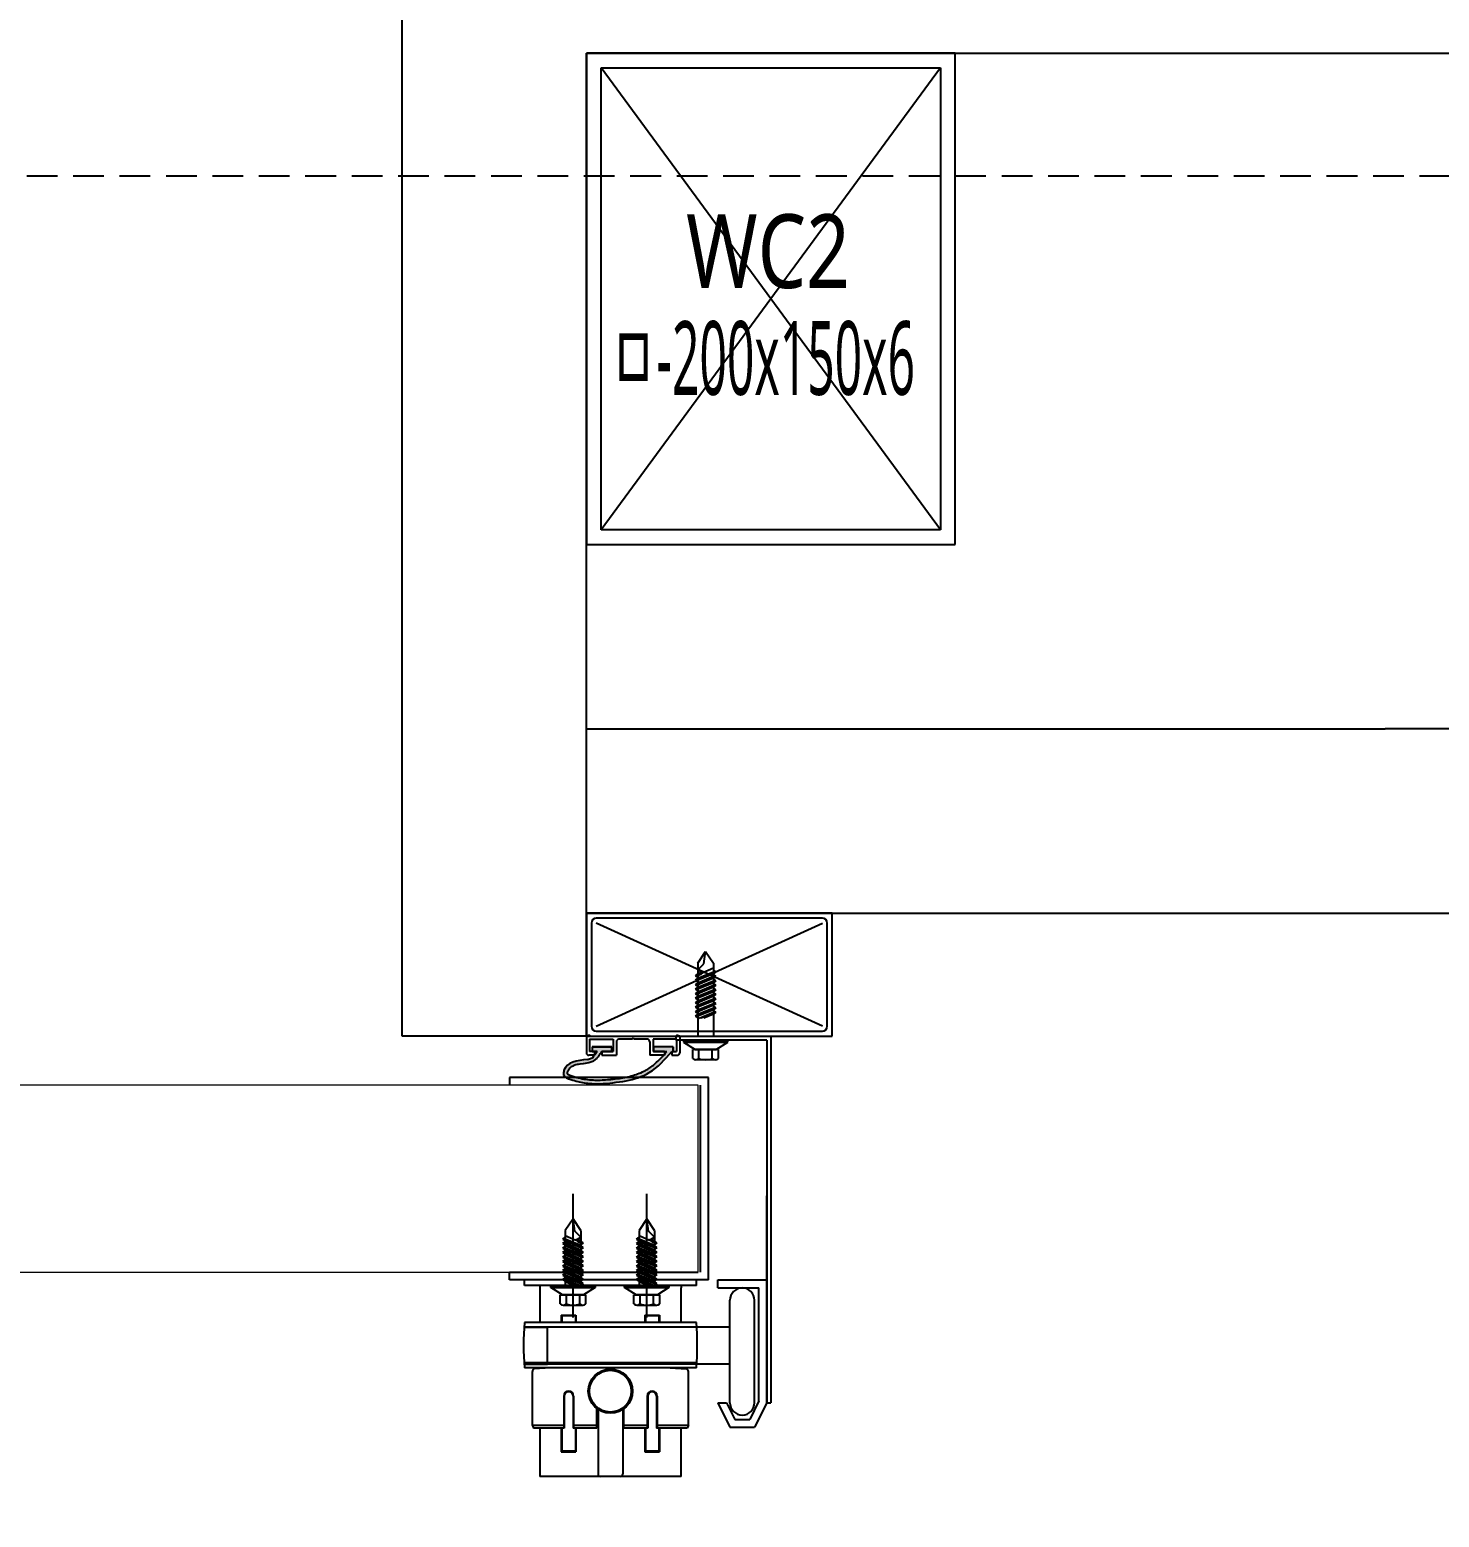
# Model space of a CAD drawing. Header units: millimetres. Extents: x 13515 to 183937, y -33900 to -660.
# Drawn here: x 119464.08 to 119473.06, y -19629.32 to -19619.85 of the extents above; entities that cross this region are included whole.
import ezdxf
from ezdxf.enums import TextEntityAlignment as Align

# ---------------------------------------------------------------- set-up
doc = ezdxf.new("R2010")
doc.units = ezdxf.units.MM
doc.header["$LTSCALE"] = 100
doc.header["$MEASUREMENT"] = 0
doc.header["$PDSIZE"] = -10
doc.linetypes.add('HIDDEN2', pattern=[0.1875, 0.125, -0.0625])
doc.layers.get('0').update_dxf_attribs({"linetype": 'CONTINUOUS'})
doc.layers.get('Defpoints').update_dxf_attribs({"color": 171, "linetype": 'CONTINUOUS'})
doc.layers.add('ELE9', color=9, linetype='CONTINUOUS')
doc.layers.add('h COLUMN', color=252, linetype='CONTINUOUS')
doc.styles.add('TE', font='malgun_0.ttf')

# ---------------------------------------------------------------- blocks, each defined once
blk = doc.blocks.new('*U142')
at = {"color": 0, "linetype": 'ByBlock'}
for p, q in [((100, 75), (-100, 75)), ((-100, 75), (-100, -75)), ((100, -75), (100, 75)), ((-94, 69), (94, 69)), ((-94, -69), (-94, 69)), ((94, 69), (94, -69)), ((94, -69), (-94, -69)), ((-100, -75), (100, -75))]:
    blk.add_line(p, q, dxfattribs=at)
at = {"layer": 'Defpoints'}
blk.add_point((0, 0), dxfattribs=at)
blk = doc.blocks.new('WC2')
at = {"layer": 'h COLUMN', "ltscale": 0.1}
for p, q in [((69, -94), (-69, 94)), ((69, 94), (-69, -94))]:
    blk.add_line(p, q, dxfattribs=at)
at = {"layer": 'h COLUMN', "ltscale": 0.1, "rotation": 90}
blk.add_blockref('*U142', (0, 0), dxfattribs=at)
at = {"layer": 'Defpoints', "style": 'TE'}
for s, width, p in [('WC2', 0.8, (-34.44, 19.44)), ('ㅁ-200x150x6', 0.5, (-65.31, -24.04))]:
    blk.add_text(s, height=30, dxfattribs=dict(at, width=width)).set_placement(p, align=Align.MIDDLE_LEFT)
blk = doc.blocks.new('지상1층 WC 배치')
at = {"ltscale": 10000}
blk.add_blockref('WC2', (70900, -26650), dxfattribs=at)
blk = doc.blocks.new('FGHJ')
at = {"layer": 'ELE9'}
h = blk.add_hatch(color=256, dxfattribs=at)
h.dxf.hatch_style = 1
edge = h.paths.add_edge_path()
edge.add_line((37052126.37, 39990.04), (37052128.37, 39990.04))
edge.add_spline(control_points=[(37052128.37, 39990.04), (37052128.05, 39989.51), (37052127.73, 39988.98), (37052127.37, 39988.54)], knot_values=[0, 0, 0, 0, 1.802776, 1.802776, 1.802776, 1.802776], degree=3, periodic=0)
edge.add_line((37052127.37, 39988.54), (37052127.09, 39988.32))
edge.add_line((37052127.09, 39988.32), (37052126.62, 39987.6))
edge.add_line((37052126.62, 39987.6), (37052125.74, 39987.26))
edge.add_line((37052125.74, 39987.26), (37052124.48, 39986.85))
edge.add_spline(control_points=[(37052124.48, 39986.85), (37052120.29, 39986.36), (37052115.4, 39985.78), (37052114.4, 39979.84), (37052118.66, 39978.31), (37052123.27, 39977.14), (37052131.02, 39976.73), (37052136.65, 39977.58), (37052140.18, 39978.11)], knot_values=[0, 0, 0, 0, 10.510022, 12.30215, 15.888405, 21.408051, 27.790202, 38.523805, 38.523805, 38.523805, 38.523805], degree=3, periodic=0)
edge.add_spline(control_points=[(37052140.18, 39978.11), (37052140.2, 39978.11), (37052143.41, 39978.76), (37052150.94, 39981.1), (37052155.97, 39986.84), (37052158.77, 39990.04)], knot_values=[81.368069, 81.368069, 81.368069, 81.368069, 81.427954, 91.382666, 103.911951, 103.911951, 103.911951, 103.911951], degree=3, periodic=0)
edge.add_line((37052158.77, 39990.04), (37052159.37, 39990.04))
edge.add_line((37052159.37, 39990.04), (37052159.37, 39992.04))
edge.add_line((37052159.37, 39992.04), (37052151.37, 39992.04))
edge.add_line((37052151.37, 39992.04), (37052151.37, 39990.04))
edge.add_line((37052151.37, 39990.04), (37052156.77, 39990.04))
edge.add_spline(control_points=[(37052156.77, 39990.04), (37052156.44, 39989.66), (37052156.1, 39989.28), (37052155.77, 39988.91)], knot_values=[101.110526, 101.110526, 101.110526, 101.110526, 102.614786, 102.614786, 102.614786, 102.614786], degree=3, periodic=0)
edge.add_line((37052155.77, 39988.91), (37052155.77, 39988.54))
edge.add_line((37052155.77, 39988.54), (37052155.43, 39988.54))
edge.add_spline(control_points=[(37052155.43, 39988.54), (37052155.33, 39988.43), (37052155.23, 39988.32), (37052154.04, 39987.04), (37052152.93, 39985.92), (37052151.18, 39984.43), (37052150.58, 39983.96), (37052149.34, 39983.1), (37052148.71, 39982.7), (37052146.45, 39981.49), (37052144.7, 39980.83), (37052142.01, 39980.06), (37052141.11, 39979.83), (37052140.11, 39979.62), (37052140.01, 39979.6), (37052139.91, 39979.58)], knot_values=[81.408921, 81.408921, 81.408921, 81.408921, 81.846453, 81.846453, 86.724969, 86.724969, 89.164228, 89.164228, 91.603486, 91.603486, 97.394899, 97.394899, 100.290605, 100.290605, 100.605478, 100.605478, 100.605478, 100.605478], degree=3, periodic=0)
edge.add_spline(control_points=[(37052139.91, 39979.58), (37052139.11, 39979.42), (37052138.32, 39979.28), (37052136.36, 39978.98), (37052135.19, 39978.85), (37052133.4, 39978.69), (37052132.79, 39978.65), (37052132.17, 39978.61)], knot_values=[72.981686, 72.981686, 72.981686, 72.981686, 75.56252, 75.56252, 79.405214, 79.405214, 81.408921, 81.408921, 81.408921, 81.408921], degree=3, periodic=0)
edge.add_spline(control_points=[(37052132.17, 39978.61), (37052131.35, 39978.54), (37052130.53, 39978.5), (37052129.63, 39978.47), (37052129.54, 39978.47), (37052129.46, 39978.47)], knot_values=[24.457688, 24.457688, 24.457688, 24.457688, 26.980257, 26.980257, 27.239597, 27.239597, 27.239597, 27.239597], degree=3, periodic=0)
edge.add_spline(control_points=[(37052129.46, 39978.47), (37052128.58, 39978.45), (37052127.7, 39978.46), (37052125.78, 39978.55), (37052124.76, 39978.64), (37052122.78, 39978.91), (37052121.85, 39979.1), (37052120.39, 39979.46), (37052119.89, 39979.6), (37052119.11, 39979.83), (37052118.85, 39979.91), (37052118.3, 39980.08), (37052118.02, 39980.17), (37052117.49, 39980.35), (37052117.23, 39980.45), (37052116.79, 39980.64), (37052116.61, 39980.74), (37052116.35, 39980.92), (37052116.28, 39981), (37052116.23, 39981.06), (37052116.22, 39981.07), (37052116.22, 39981.09), (37052116.21, 39981.09), (37052116.2, 39981.17), (37052116.19, 39981.26), (37052116.22, 39981.5), (37052116.25, 39981.63), (37052116.33, 39981.89), (37052116.38, 39982.01), (37052116.54, 39982.3), (37052116.67, 39982.46), (37052117, 39982.75), (37052117.22, 39982.89), (37052117.57, 39983.79), (37052118.2, 39983.95), (37052118.96, 39984.36), (37052119.63, 39984.69), (37052120.67, 39984.8), (37052121.23, 39984.94), (37052125.02, 39985.43)], knot_values=[0, 0, 0, 0, 2.699013, 2.699013, 5.918469, 5.918469, 9.137924, 9.137924, 10.747652, 10.747652, 11.552515, 11.552515, 12.357379, 12.357379, 13.187027, 13.187027, 14.016674, 14.016674, 14.846322, 14.846322, 15.271824, 15.271824, 15.697327, 15.697327, 16.368626, 16.368626, 17.039926, 17.039926, 17.711225, 17.711225, 18.939482, 18.939482, 20.167739, 20.167739, 21.883718, 21.883718, 23.599698, 23.599698, 24.457688, 24.457688, 24.457688, 24.457688], degree=3, periodic=0)
edge.add_spline(control_points=[(37052125.02, 39985.43), (37052125.6, 39985.55), (37052126.17, 39985.76), (37052127.07, 39986.25), (37052127.42, 39986.49), (37052127.91, 39986.92), (37052128.06, 39987.07), (37052128.36, 39987.39), (37052128.51, 39987.56), (37052128.88, 39988.04), (37052129.09, 39988.36), (37052129.41, 39988.87), (37052129.53, 39989.07), (37052130.37, 39990.04)], knot_values=[0, 0, 0, 0, 1.654202, 1.654202, 2.776859, 2.776859, 3.338188, 3.338188, 3.899517, 3.899517, 4.888564, 4.888564, 5.545615, 5.545615, 5.545615, 5.545615], degree=3, periodic=0)
edge.add_line((37052130.37, 39990.04), (37052134.37, 39990.04))
edge.add_line((37052134.37, 39990.04), (37052134.37, 39992.04))
edge.add_line((37052134.37, 39992.04), (37052126.37, 39992.04))
edge.add_line((37052126.37, 39992.04), (37052126.37, 39990.04))
for p, q in [((37052049.07, 39996.34), (37052049.07, 40471.34)), ((37052124.07, 39996.34), (37052124.07, 40396.34)), ((37052124.07, 40396.34), (37052999.07, 40396.34)), ((37052124.07, 40121.34), (37052449.07, 40121.34)), ((37052124.07, 40046.34), (37052449.07, 40046.34)), ((37052224.07, 40046.34), (37052124.07, 40046.34)), ((37052124.07, 40046.34), (37052124.07, 39996.34)), ((37052220.07, 40044.34), (37052128.07, 40044.34)), ((37052224.07, 39996.34), (37052224.07, 40046.34)), ((37052126.07, 40042.34), (37052126.07, 40000.34)), ((37052128.07, 40000.34), (37052220.07, 40042.34)), ((37052220.07, 40000.34), (37052128.07, 40042.34)), ((37052222.07, 40000.34), (37052222.07, 40042.34)), ((37052169.42, 40025.98), (37052172.57, 40030.78)), ((37052171.84, 40025.81), (37052172.57, 40030.78)), ((37052172.57, 40030.78), (37052175.72, 40025.98)), ((37052169.42, 40025.98), (37052169.42, 40021.73)), ((37052169.42, 40023.31), (37052171.84, 40025.81)), ((37052175.72, 40025.98), (37052175.72, 40022.51)), ((37052176.72, 40022.51), (37052168.42, 40019.09)), ((37052176.72, 40022.51), (37052168.42, 40019.09)), ((37052171.43, 40022.17), (37052168.42, 40020.93)), ((37052171.43, 40022.17), (37052168.42, 40020.93)), ((37052168.42, 40020.93), (37052169.42, 40021.73)), ((37052169.42, 40020.93), (37052168.42, 40020.93)), ((37052169.42, 40020.53), (37052168.42, 40020.93)), ((37052168.42, 40020.93), (37052169.42, 40020.12)), ((37052176.72, 40020.68), (37052168.42, 40017.26)), ((37052176.72, 40020.68), (37052168.42, 40017.26)), ((37052168.42, 40019.09), (37052169.42, 40019.9)), ((37052169.42, 40018.69), (37052168.42, 40019.09)), ((37052168.42, 40019.09), (37052169.42, 40018.29)), ((37052169.42, 40019.09), (37052168.42, 40019.09)), ((37052176.72, 40018.85), (37052168.42, 40015.43)), ((37052176.72, 40018.85), (37052168.42, 40015.43)), ((37052171.43, 40022.14), (37052169.42, 40023.31)), ((37052169.42, 40019.9), (37052175.72, 40022.51)), ((37052169.42, 40021.73), (37052170.43, 40022.17)), ((37052175.72, 40021.71), (37052169.42, 40019.09)), ((37052170.43, 40021.36), (37052169.42, 40020.93)), ((37052169.42, 40020.93), (37052169.42, 40019.9)), ((37052169.42, 40018.07), (37052175.72, 40020.68)), ((37052175.72, 40019.88), (37052169.42, 40017.26)), ((37052169.42, 40019.09), (37052169.42, 40018.07)), ((37052169.42, 40016.23), (37052175.72, 40018.85)), ((37052170.43, 40022.17), (37052171.43, 40022.17)), ((37052171.43, 40022.17), (37052170.43, 40021.36)), ((37052175.72, 40023.94), (37052171.43, 40022.14)), ((37052176.72, 40022.51), (37052175.72, 40023.32)), ((37052175.72, 40022.91), (37052176.72, 40022.51)), ((37052175.72, 40022.51), (37052176.72, 40022.51)), ((37052176.72, 40022.51), (37052175.72, 40021.71)), ((37052175.72, 40021.71), (37052175.72, 40020.68)), ((37052176.72, 40020.68), (37052175.72, 40021.48)), ((37052175.72, 40021.08), (37052176.72, 40020.68)), ((37052175.72, 40020.68), (37052176.72, 40020.68)), ((37052176.72, 40020.68), (37052175.72, 40019.88)), ((37052175.72, 40019.88), (37052175.72, 40018.85)), ((37052176.72, 40018.85), (37052175.72, 40019.65)), ((37052175.72, 40019.25), (37052176.72, 40018.85)), ((37052175.72, 40018.85), (37052176.72, 40018.85)), ((37052176.72, 40018.85), (37052175.72, 40018.04)), ((37052168.42, 40017.26), (37052169.42, 40018.07)), ((37052169.42, 40016.86), (37052168.42, 40017.26)), ((37052168.42, 40017.26), (37052169.42, 40016.46)), ((37052169.42, 40017.26), (37052168.42, 40017.26)), ((37052176.72, 40017.01), (37052168.42, 40013.6)), ((37052176.72, 40017.01), (37052168.42, 40013.6)), ((37052168.42, 40015.43), (37052169.42, 40016.23)), ((37052169.42, 40015.43), (37052168.42, 40015.43)), ((37052169.42, 40015.03), (37052168.42, 40015.43)), ((37052168.42, 40015.43), (37052169.42, 40014.62)), ((37052176.72, 40015.18), (37052168.42, 40011.76)), ((37052176.72, 40015.18), (37052168.42, 40011.76)), ((37052168.42, 40013.6), (37052169.42, 40014.4)), ((37052169.42, 40013.19), (37052168.42, 40013.6)), ((37052168.42, 40013.6), (37052169.42, 40012.79)), ((37052169.42, 40013.6), (37052168.42, 40013.6)), ((37052176.72, 40013.35), (37052168.42, 40009.93)), ((37052176.72, 40013.35), (37052168.42, 40009.93)), ((37052168.42, 40011.76), (37052169.42, 40012.57)), ((37052175.72, 40018.04), (37052169.42, 40015.43)), ((37052169.42, 40017.26), (37052169.42, 40016.23)), ((37052169.42, 40014.4), (37052175.72, 40017.01)), ((37052175.72, 40016.21), (37052169.42, 40013.6)), ((37052169.42, 40015.43), (37052169.42, 40014.4)), ((37052169.42, 40012.57), (37052175.72, 40015.18)), ((37052175.72, 40014.38), (37052169.42, 40011.76)), ((37052169.42, 40013.6), (37052169.42, 40012.57)), ((37052169.42, 40010.73), (37052175.72, 40013.35)), ((37052175.72, 40012.54), (37052169.42, 40009.93)), ((37052175.72, 40018.04), (37052175.72, 40017.01)), ((37052176.72, 40017.01), (37052175.72, 40017.82)), ((37052175.72, 40017.42), (37052176.72, 40017.01)), ((37052175.72, 40017.01), (37052176.72, 40017.01)), ((37052176.72, 40017.01), (37052175.72, 40016.21)), ((37052175.72, 40016.21), (37052175.72, 40015.18)), ((37052176.72, 40015.18), (37052175.72, 40015.98)), ((37052175.72, 40015.58), (37052176.72, 40015.18)), ((37052175.72, 40015.18), (37052176.72, 40015.18)), ((37052176.72, 40015.18), (37052175.72, 40014.38)), ((37052175.72, 40014.38), (37052175.72, 40013.35)), ((37052176.72, 40013.35), (37052175.72, 40014.15)), ((37052175.72, 40013.75), (37052176.72, 40013.35)), ((37052175.72, 40013.35), (37052176.72, 40013.35)), ((37052176.72, 40013.35), (37052175.72, 40012.54)), ((37052175.72, 40012.54), (37052175.72, 40011.51)), ((37052169.42, 40011.36), (37052168.42, 40011.76)), ((37052168.42, 40011.76), (37052169.42, 40010.96)), ((37052169.42, 40011.76), (37052168.42, 40011.76)), ((37052176.72, 40011.51), (37052168.42, 40008.1)), ((37052176.72, 40011.51), (37052168.42, 40008.1)), ((37052168.42, 40009.93), (37052169.42, 40010.73)), ((37052169.42, 40009.53), (37052168.42, 40009.93)), ((37052168.42, 40009.93), (37052169.42, 40009.13)), ((37052169.42, 40009.93), (37052168.42, 40009.93)), ((37052176.72, 40009.68), (37052168.42, 40006.26)), ((37052176.72, 40009.68), (37052168.42, 40006.26)), ((37052168.42, 40008.1), (37052169.42, 40008.9)), ((37052169.42, 40007.69), (37052168.42, 40008.1)), ((37052168.42, 40008.1), (37052169.42, 40007.29)), ((37052169.42, 40008.1), (37052168.42, 40008.1)), ((37052176.72, 40007.85), (37052168.42, 40004.43)), ((37052176.72, 40007.85), (37052168.42, 40004.43)), ((37052168.42, 40006.26), (37052169.42, 40007.07)), ((37052169.42, 40011.76), (37052169.42, 40010.73)), ((37052169.42, 40008.9), (37052175.72, 40011.51)), ((37052175.72, 40010.71), (37052169.42, 40008.1)), ((37052169.42, 40009.93), (37052169.42, 40008.9)), ((37052169.42, 40007.07), (37052175.72, 40009.68)), ((37052175.72, 40008.88), (37052169.42, 40006.26)), ((37052169.42, 40008.1), (37052169.42, 40007.07)), ((37052169.42, 40005.23), (37052175.72, 40007.85)), ((37052175.72, 40007.04), (37052169.42, 40004.43)), ((37052176.72, 40011.51), (37052175.72, 40012.32)), ((37052175.72, 40011.92), (37052176.72, 40011.51)), ((37052175.72, 40011.51), (37052176.72, 40011.51)), ((37052176.72, 40011.51), (37052175.72, 40010.71)), ((37052175.72, 40010.71), (37052175.72, 40009.68)), ((37052176.72, 40009.68), (37052175.72, 40010.49)), ((37052175.72, 40010.08), (37052176.72, 40009.68)), ((37052175.72, 40009.68), (37052176.72, 40009.68)), ((37052176.72, 40009.68), (37052175.72, 40008.88)), ((37052175.72, 40008.88), (37052175.72, 40007.85)), ((37052176.72, 40007.85), (37052175.72, 40008.65)), ((37052175.72, 40008.25), (37052176.72, 40007.85)), ((37052175.72, 40007.85), (37052176.72, 40007.85)), ((37052176.72, 40007.85), (37052175.72, 40007.04)), ((37052175.72, 40007.04), (37052175.72, 40006.02)), ((37052176.72, 40006.02), (37052175.72, 40006.82)), ((37052169.42, 40005.86), (37052168.42, 40006.26)), ((37052168.42, 40006.26), (37052169.42, 40005.46)), ((37052169.42, 40006.26), (37052168.42, 40006.26)), ((37052168.42, 40004.43), (37052169.42, 40005.23)), ((37052169.42, 40004.03), (37052168.42, 40004.43)), ((37052168.42, 40004.43), (37052169.42, 40003.63)), ((37052169.42, 40004.43), (37052168.42, 40004.43)), ((37052169.42, 40006.26), (37052169.42, 40005.23)), ((37052169.42, 40004.43), (37052169.42, 39996.34)), ((37052169.93, 40003.62), (37052175.72, 40006.02)), ((37052176.72, 40006.02), (37052170.81, 40003.62)), ((37052175.72, 40005.21), (37052171.87, 40003.62)), ((37052175.72, 40006.42), (37052176.72, 40006.02)), ((37052175.72, 40006.02), (37052176.72, 40006.02)), ((37052176.72, 40006.02), (37052175.72, 40005.21)), ((37052175.72, 40005.21), (37052175.72, 39996.34)), ((37052124.07, 39996.34), (37052049.07, 39996.34)), ((37052124.07, 39996.34), (37052124.07, 39989.54)), ((37052124.07, 39996.34), (37052124.51, 39996.34)), ((37052124.07, 39996.34), (37052224.07, 39996.34)), ((37052125.37, 39995.04), (37052125.37, 39990.04)), ((37052125.37, 39995.04), (37052134.97, 39995.04)), ((37052125.63, 39996.34), (37052160.51, 39996.34)), ((37052128.07, 39998.34), (37052220.07, 39998.34)), ((37052134.97, 39995.04), (37052134.97, 39990.04)), ((37052142.57, 39995.04), (37052137.27, 39995.04)), ((37052143.07, 39995.34), (37052142.57, 39995.04)), ((37052143.57, 39995.04), (37052143.07, 39995.34)), ((37052148.87, 39995.04), (37052143.57, 39995.04)), ((37052151.11, 39996.34), (37052199.07, 39996.34)), ((37052151.17, 39995.04), (37052151.17, 39990.04)), ((37052160.77, 39995.04), (37052151.17, 39995.04)), ((37052160.57, 39994.74), (37052160.57, 39996.34)), ((37052197.47, 39994.74), (37052160.57, 39994.74)), ((37052160.77, 39995.04), (37052160.77, 39990.04)), ((37052162.07, 39996.34), (37052161.63, 39996.34)), ((37052162.07, 39996.34), (37052162.07, 39989.54)), ((37052181.57, 39994.74), (37052163.57, 39994.74)), ((37052163.57, 39994.74), (37052163.57, 39993.94)), ((37052181.57, 39993.94), (37052181.57, 39994.74)), ((37052197.47, 39994.74), (37052197.47, 39847.14)), ((37052199.07, 39996.34), (37052199.07, 39847.14)), ((37052127.37, 39988.54), (37052125.07, 39988.54)), ((37052127.37, 39990.04), (37052125.37, 39990.04)), ((37052126.37, 39992.04), (37052134.37, 39992.04)), ((37052126.37, 39992.04), (37052126.37, 39990.04)), ((37052126.37, 39992.04), (37052126.37, 39990.04)), ((37052134.37, 39992.04), (37052126.37, 39992.04)), ((37052126.37, 39992.04), (37052126.37, 39990.04)), ((37052134.37, 39992.04), (37052126.37, 39992.04)), ((37052128.37, 39990.04), (37052126.37, 39990.04)), ((37052126.37, 39990.04), (37052128.37, 39990.04)), ((37052126.37, 39990.04), (37052128.37, 39990.04)), ((37052127.09, 39988.32), (37052127.37, 39988.54)), ((37052127.37, 39990.04), (37052127.37, 39988.54)), ((37052130.37, 39990.04), (37052134.97, 39990.04)), ((37052130.37, 39990.04), (37052130.37, 39988.54)), ((37052134.37, 39990.04), (37052130.37, 39990.04)), ((37052130.37, 39990.04), (37052134.37, 39990.04)), ((37052130.37, 39990.04), (37052134.37, 39990.04)), ((37052130.37, 39988.54), (37052136.27, 39988.54)), ((37052134.37, 39992.04), (37052134.37, 39990.04)), ((37052134.37, 39990.04), (37052134.37, 39992.04)), ((37052134.37, 39990.04), (37052134.37, 39992.04)), ((37052136.27, 39994.04), (37052136.27, 39988.54)), ((37052149.87, 39994.04), (37052149.87, 39988.54)), ((37052155.77, 39988.54), (37052149.87, 39988.54)), ((37052155.77, 39990.04), (37052151.17, 39990.04)), ((37052159.37, 39992.04), (37052151.37, 39992.04)), ((37052151.37, 39992.04), (37052151.37, 39990.04)), ((37052159.37, 39992.04), (37052151.37, 39992.04)), ((37052151.37, 39992.04), (37052151.37, 39990.04)), ((37052159.37, 39992.04), (37052151.37, 39992.04)), ((37052151.37, 39992.04), (37052151.37, 39990.04)), ((37052151.37, 39990.04), (37052156.77, 39990.04)), ((37052151.37, 39990.04), (37052156.77, 39990.04)), ((37052151.37, 39990.04), (37052156.77, 39990.04)), ((37052155.77, 39988.54), (37052155.43, 39988.54)), ((37052155.77, 39988.54), (37052155.43, 39988.54)), ((37052155.77, 39990.04), (37052155.77, 39988.54)), ((37052155.77, 39988.91), (37052155.77, 39988.54)), ((37052155.77, 39988.91), (37052155.77, 39988.54)), ((37052158.77, 39990.04), (37052160.77, 39990.04)), ((37052158.77, 39990.04), (37052158.77, 39988.54)), ((37052158.77, 39990.04), (37052159.37, 39990.04)), ((37052158.77, 39990.04), (37052159.37, 39990.04)), ((37052158.77, 39990.04), (37052159.37, 39990.04)), ((37052158.77, 39988.54), (37052161.07, 39988.54)), ((37052159.37, 39992.04), (37052159.37, 39990.04)), ((37052159.37, 39990.04), (37052159.37, 39992.04)), ((37052159.37, 39990.04), (37052159.37, 39992.04)), ((37052163.57, 39993.94), (37052181.57, 39993.94)), ((37052181.57, 39993.94), (37052163.57, 39993.94)), ((37052163.57, 39993.94), (37052168.27, 39990.94)), ((37052177.82, 39990.94), (37052167.32, 39990.94)), ((37052167.32, 39987.24), (37052167.32, 39990.94)), ((37052168.27, 39990.94), (37052176.87, 39990.94)), ((37052169.85, 39987.24), (37052169.85, 39990.94)), ((37052175.28, 39987.24), (37052175.28, 39990.94)), ((37052176.87, 39990.94), (37052181.57, 39993.94)), ((37052177.82, 39987.24), (37052177.82, 39990.94)), ((37052124.48, 39986.85), (37052125.74, 39987.26)), ((37052125.74, 39987.26), (37052126.62, 39987.6)), ((37052126.62, 39987.6), (37052127.09, 39988.32)), ((37052176.64, 39986.74), (37052168.5, 39986.74)), ((37052173.67, 39979.54), (37052092.82, 39979.54)), ((37052092.82, 39979.54), (37052092.82, 39976.34)), ((37052170.47, 39900.34), (37052170.47, 39976.34)), ((37052173.67, 39897.14), (37052173.67, 39979.54)), ((37052118.62, 39881.84), (37052118.62, 39932.19)), ((37052148.62, 39881.84), (37052148.62, 39932.19)), ((37052197.47, 39847.14), (37052197.47, 39931.4)), ((37052118.62, 39922.01), (37052115.47, 39917.21)), ((37052119.35, 39917.03), (37052118.62, 39922.01)), ((37052121.77, 39917.21), (37052118.62, 39922.01)), ((37052148.62, 39922.01), (37052145.47, 39917.21)), ((37052149.35, 39917.03), (37052148.62, 39922.01)), ((37052151.77, 39917.21), (37052148.62, 39922.01)), ((37052115.47, 39917.21), (37052115.47, 39913.73)), ((37052121.77, 39914.53), (37052119.35, 39917.03)), ((37052121.77, 39917.21), (37052121.77, 39912.95)), ((37052145.47, 39917.21), (37052145.47, 39913.73)), ((37052151.77, 39914.53), (37052149.35, 39917.03)), ((37052151.77, 39917.21), (37052151.77, 39912.95)), ((37052114.47, 39913.73), (37052115.47, 39914.54)), ((37052115.47, 39914.14), (37052114.47, 39913.73)), ((37052114.47, 39913.73), (37052122.77, 39910.32)), ((37052114.47, 39913.73), (37052122.77, 39910.32)), ((37052115.47, 39913.73), (37052114.47, 39913.73)), ((37052114.47, 39913.73), (37052115.47, 39912.93)), ((37052114.47, 39911.9), (37052115.47, 39912.7)), ((37052115.47, 39912.3), (37052114.47, 39911.9)), ((37052114.47, 39911.9), (37052122.77, 39908.48)), ((37052114.47, 39911.9), (37052122.77, 39908.48)), ((37052115.47, 39911.9), (37052114.47, 39911.9)), ((37052114.47, 39911.9), (37052115.47, 39911.1)), ((37052114.47, 39910.07), (37052115.47, 39910.87)), ((37052115.47, 39910.47), (37052114.47, 39910.07)), ((37052114.47, 39910.07), (37052122.77, 39906.65)), ((37052114.47, 39910.07), (37052122.77, 39906.65)), ((37052115.47, 39910.07), (37052114.47, 39910.07)), ((37052114.47, 39910.07), (37052115.47, 39909.26)), ((37052115.47, 39915.16), (37052119.76, 39913.36)), ((37052121.77, 39911.12), (37052115.47, 39913.73)), ((37052115.47, 39912.93), (37052115.47, 39911.9)), ((37052115.47, 39912.93), (37052121.77, 39910.32)), ((37052121.77, 39909.29), (37052115.47, 39911.9)), ((37052115.47, 39911.1), (37052115.47, 39910.07)), ((37052115.47, 39911.1), (37052121.77, 39908.48)), ((37052121.77, 39907.45), (37052115.47, 39910.07)), ((37052119.76, 39913.36), (37052121.77, 39914.53)), ((37052119.76, 39913.39), (37052122.77, 39912.15)), ((37052119.76, 39913.39), (37052122.77, 39912.15)), ((37052120.76, 39913.39), (37052119.76, 39913.39)), ((37052119.76, 39913.39), (37052120.76, 39912.58)), ((37052121.77, 39912.95), (37052120.76, 39913.39)), ((37052120.76, 39912.58), (37052121.77, 39912.15)), ((37052122.77, 39912.15), (37052121.77, 39912.95)), ((37052121.77, 39912.15), (37052121.77, 39911.12)), ((37052121.77, 39911.75), (37052122.77, 39912.15)), ((37052122.77, 39912.15), (37052121.77, 39911.35)), ((37052121.77, 39912.15), (37052122.77, 39912.15)), ((37052122.77, 39910.32), (37052121.77, 39911.12)), ((37052121.77, 39910.32), (37052121.77, 39909.29)), ((37052121.77, 39909.91), (37052122.77, 39910.32)), ((37052122.77, 39910.32), (37052121.77, 39909.51)), ((37052121.77, 39910.32), (37052122.77, 39910.32)), ((37052144.47, 39913.73), (37052145.47, 39914.54)), ((37052145.47, 39914.14), (37052144.47, 39913.73)), ((37052144.47, 39913.73), (37052152.77, 39910.32)), ((37052144.47, 39913.73), (37052152.77, 39910.32)), ((37052145.47, 39913.73), (37052144.47, 39913.73)), ((37052144.47, 39913.73), (37052145.47, 39912.93)), ((37052144.47, 39911.9), (37052145.47, 39912.7)), ((37052145.47, 39912.3), (37052144.47, 39911.9)), ((37052144.47, 39911.9), (37052152.77, 39908.48)), ((37052144.47, 39911.9), (37052152.77, 39908.48)), ((37052145.47, 39911.9), (37052144.47, 39911.9)), ((37052144.47, 39911.9), (37052145.47, 39911.1)), ((37052144.47, 39910.07), (37052145.47, 39910.87)), ((37052145.47, 39910.47), (37052144.47, 39910.07)), ((37052144.47, 39910.07), (37052152.77, 39906.65)), ((37052144.47, 39910.07), (37052152.77, 39906.65)), ((37052145.47, 39910.07), (37052144.47, 39910.07)), ((37052144.47, 39910.07), (37052145.47, 39909.26)), ((37052145.47, 39915.16), (37052149.76, 39913.36)), ((37052151.77, 39911.12), (37052145.47, 39913.73)), ((37052145.47, 39912.93), (37052145.47, 39911.9)), ((37052145.47, 39912.93), (37052151.77, 39910.32)), ((37052151.77, 39909.29), (37052145.47, 39911.9)), ((37052145.47, 39911.1), (37052145.47, 39910.07)), ((37052145.47, 39911.1), (37052151.77, 39908.48)), ((37052151.77, 39907.45), (37052145.47, 39910.07)), ((37052149.76, 39913.36), (37052151.77, 39914.53)), ((37052149.76, 39913.39), (37052152.77, 39912.15)), ((37052149.76, 39913.39), (37052152.77, 39912.15)), ((37052150.76, 39913.39), (37052149.76, 39913.39)), ((37052149.76, 39913.39), (37052150.76, 39912.58)), ((37052151.77, 39912.95), (37052150.76, 39913.39)), ((37052150.76, 39912.58), (37052151.77, 39912.15)), ((37052152.77, 39912.15), (37052151.77, 39912.95)), ((37052151.77, 39912.15), (37052151.77, 39911.12)), ((37052151.77, 39911.75), (37052152.77, 39912.15)), ((37052152.77, 39912.15), (37052151.77, 39911.35)), ((37052151.77, 39912.15), (37052152.77, 39912.15)), ((37052152.77, 39910.32), (37052151.77, 39911.12)), ((37052151.77, 39910.32), (37052151.77, 39909.29)), ((37052151.77, 39909.91), (37052152.77, 39910.32)), ((37052152.77, 39910.32), (37052151.77, 39909.51)), ((37052151.77, 39910.32), (37052152.77, 39910.32)), ((37052114.47, 39908.23), (37052115.47, 39909.04)), ((37052115.47, 39908.64), (37052114.47, 39908.23)), ((37052114.47, 39908.23), (37052122.77, 39904.82)), ((37052114.47, 39908.23), (37052122.77, 39904.82)), ((37052115.47, 39908.23), (37052114.47, 39908.23)), ((37052114.47, 39908.23), (37052115.47, 39907.43)), ((37052114.47, 39906.4), (37052115.47, 39907.21)), ((37052115.47, 39906.8), (37052114.47, 39906.4)), ((37052114.47, 39906.4), (37052122.77, 39902.98)), ((37052114.47, 39906.4), (37052122.77, 39902.98)), ((37052115.47, 39906.4), (37052114.47, 39906.4)), ((37052114.47, 39906.4), (37052115.47, 39905.6)), ((37052114.47, 39904.57), (37052115.47, 39905.37)), ((37052115.47, 39904.97), (37052114.47, 39904.57)), ((37052114.47, 39904.57), (37052122.77, 39901.15)), ((37052114.47, 39904.57), (37052122.77, 39901.15)), ((37052115.47, 39904.57), (37052114.47, 39904.57)), ((37052114.47, 39904.57), (37052115.47, 39903.76)), ((37052115.47, 39909.26), (37052115.47, 39908.23)), ((37052115.47, 39909.26), (37052121.77, 39906.65)), ((37052121.77, 39905.62), (37052115.47, 39908.23)), ((37052115.47, 39907.43), (37052115.47, 39906.4)), ((37052115.47, 39907.43), (37052121.77, 39904.82)), ((37052121.77, 39903.79), (37052115.47, 39906.4)), ((37052115.47, 39905.6), (37052115.47, 39904.57)), ((37052115.47, 39905.6), (37052121.77, 39902.98)), ((37052121.77, 39901.96), (37052115.47, 39904.57)), ((37052115.47, 39903.76), (37052115.47, 39902.74)), ((37052115.47, 39903.76), (37052121.77, 39901.15)), ((37052122.77, 39908.48), (37052121.77, 39909.29)), ((37052121.77, 39908.48), (37052121.77, 39907.45)), ((37052121.77, 39908.08), (37052122.77, 39908.48)), ((37052122.77, 39908.48), (37052121.77, 39907.68)), ((37052121.77, 39908.48), (37052122.77, 39908.48)), ((37052122.77, 39906.65), (37052121.77, 39907.45)), ((37052121.77, 39906.65), (37052121.77, 39905.62)), ((37052121.77, 39906.25), (37052122.77, 39906.65)), ((37052122.77, 39906.65), (37052121.77, 39905.85)), ((37052121.77, 39906.65), (37052122.77, 39906.65)), ((37052122.77, 39904.82), (37052121.77, 39905.62)), ((37052121.77, 39904.82), (37052121.77, 39903.79)), ((37052121.77, 39904.42), (37052122.77, 39904.82)), ((37052122.77, 39904.82), (37052121.77, 39904.01)), ((37052121.77, 39904.82), (37052122.77, 39904.82)), ((37052122.77, 39902.98), (37052121.77, 39903.79)), ((37052144.47, 39908.23), (37052145.47, 39909.04)), ((37052145.47, 39908.64), (37052144.47, 39908.23)), ((37052144.47, 39908.23), (37052152.77, 39904.82)), ((37052144.47, 39908.23), (37052152.77, 39904.82)), ((37052145.47, 39908.23), (37052144.47, 39908.23)), ((37052144.47, 39908.23), (37052145.47, 39907.43)), ((37052144.47, 39906.4), (37052145.47, 39907.21)), ((37052145.47, 39906.8), (37052144.47, 39906.4)), ((37052144.47, 39906.4), (37052152.77, 39902.98)), ((37052144.47, 39906.4), (37052152.77, 39902.98)), ((37052145.47, 39906.4), (37052144.47, 39906.4)), ((37052144.47, 39906.4), (37052145.47, 39905.6)), ((37052144.47, 39904.57), (37052145.47, 39905.37)), ((37052145.47, 39904.97), (37052144.47, 39904.57)), ((37052144.47, 39904.57), (37052152.77, 39901.15)), ((37052144.47, 39904.57), (37052152.77, 39901.15)), ((37052145.47, 39904.57), (37052144.47, 39904.57)), ((37052144.47, 39904.57), (37052145.47, 39903.76)), ((37052145.47, 39909.26), (37052145.47, 39908.23)), ((37052145.47, 39909.26), (37052151.77, 39906.65)), ((37052151.77, 39905.62), (37052145.47, 39908.23)), ((37052145.47, 39907.43), (37052145.47, 39906.4)), ((37052145.47, 39907.43), (37052151.77, 39904.82)), ((37052151.77, 39903.79), (37052145.47, 39906.4)), ((37052145.47, 39905.6), (37052145.47, 39904.57)), ((37052145.47, 39905.6), (37052151.77, 39902.98)), ((37052151.77, 39901.96), (37052145.47, 39904.57)), ((37052145.47, 39903.76), (37052145.47, 39902.74)), ((37052145.47, 39903.76), (37052151.77, 39901.15)), ((37052152.77, 39908.48), (37052151.77, 39909.29)), ((37052151.77, 39908.48), (37052151.77, 39907.45)), ((37052151.77, 39908.08), (37052152.77, 39908.48)), ((37052152.77, 39908.48), (37052151.77, 39907.68)), ((37052151.77, 39908.48), (37052152.77, 39908.48)), ((37052152.77, 39906.65), (37052151.77, 39907.45)), ((37052151.77, 39906.65), (37052151.77, 39905.62)), ((37052151.77, 39906.25), (37052152.77, 39906.65)), ((37052152.77, 39906.65), (37052151.77, 39905.85)), ((37052151.77, 39906.65), (37052152.77, 39906.65)), ((37052152.77, 39904.82), (37052151.77, 39905.62)), ((37052151.77, 39904.82), (37052151.77, 39903.79)), ((37052151.77, 39904.42), (37052152.77, 39904.82)), ((37052152.77, 39904.82), (37052151.77, 39904.01)), ((37052151.77, 39904.82), (37052152.77, 39904.82)), ((37052152.77, 39902.98), (37052151.77, 39903.79)), ((37052092.82, 39900.34), (37052169.47, 39900.34)), ((37052092.82, 39897.14), (37052092.82, 39900.34)), ((37052114.47, 39902.74), (37052115.47, 39903.54)), ((37052115.47, 39903.14), (37052114.47, 39902.74)), ((37052114.47, 39902.74), (37052122.77, 39899.32)), ((37052114.47, 39902.74), (37052122.77, 39899.32)), ((37052115.47, 39902.74), (37052114.47, 39902.74)), ((37052114.47, 39902.74), (37052115.47, 39901.93)), ((37052114.47, 39900.9), (37052115.47, 39901.71)), ((37052115.47, 39901.3), (37052114.47, 39900.9)), ((37052114.47, 39900.9), (37052122.77, 39897.49)), ((37052114.47, 39900.9), (37052122.77, 39897.49)), ((37052115.47, 39900.9), (37052114.47, 39900.9)), ((37052114.47, 39900.9), (37052115.47, 39900.1)), ((37052114.47, 39899.07), (37052115.47, 39899.87)), ((37052115.47, 39899.47), (37052114.47, 39899.07)), ((37052114.47, 39899.07), (37052122.77, 39895.65)), ((37052114.47, 39899.07), (37052122.77, 39895.65)), ((37052115.47, 39899.07), (37052114.47, 39899.07)), ((37052114.47, 39899.07), (37052115.47, 39898.27)), ((37052114.47, 39897.24), (37052115.47, 39898.04)), ((37052115.47, 39897.64), (37052114.47, 39897.24)), ((37052121.77, 39900.12), (37052115.47, 39902.74)), ((37052115.47, 39901.93), (37052115.47, 39900.9)), ((37052115.47, 39901.93), (37052121.77, 39899.32)), ((37052121.77, 39898.29), (37052115.47, 39900.9)), ((37052115.47, 39900.1), (37052115.47, 39899.07)), ((37052115.47, 39900.1), (37052121.77, 39897.49)), ((37052121.77, 39896.46), (37052115.47, 39899.07)), ((37052115.47, 39898.27), (37052115.47, 39897.24)), ((37052115.47, 39898.27), (37052121.77, 39895.65)), ((37052121.77, 39902.98), (37052121.77, 39901.96)), ((37052121.77, 39902.58), (37052122.77, 39902.98)), ((37052122.77, 39902.98), (37052121.77, 39902.18)), ((37052121.77, 39902.98), (37052122.77, 39902.98)), ((37052122.77, 39901.15), (37052121.77, 39901.96)), ((37052121.77, 39901.15), (37052121.77, 39900.12)), ((37052121.77, 39900.75), (37052122.77, 39901.15)), ((37052122.77, 39901.15), (37052121.77, 39900.35)), ((37052121.77, 39901.15), (37052122.77, 39901.15)), ((37052122.77, 39899.32), (37052121.77, 39900.12)), ((37052121.77, 39899.32), (37052121.77, 39898.29)), ((37052121.77, 39898.92), (37052122.77, 39899.32)), ((37052122.77, 39899.32), (37052121.77, 39898.51)), ((37052121.77, 39899.32), (37052122.77, 39899.32)), ((37052122.77, 39897.49), (37052121.77, 39898.29)), ((37052144.47, 39902.74), (37052145.47, 39903.54)), ((37052145.47, 39903.14), (37052144.47, 39902.74)), ((37052144.47, 39902.74), (37052152.77, 39899.32)), ((37052144.47, 39902.74), (37052152.77, 39899.32)), ((37052145.47, 39902.74), (37052144.47, 39902.74)), ((37052144.47, 39902.74), (37052145.47, 39901.93)), ((37052144.47, 39900.9), (37052145.47, 39901.71)), ((37052145.47, 39901.3), (37052144.47, 39900.9)), ((37052144.47, 39900.9), (37052152.77, 39897.49)), ((37052144.47, 39900.9), (37052152.77, 39897.49)), ((37052145.47, 39900.9), (37052144.47, 39900.9)), ((37052144.47, 39900.9), (37052145.47, 39900.1)), ((37052144.47, 39899.07), (37052145.47, 39899.87)), ((37052145.47, 39899.47), (37052144.47, 39899.07)), ((37052144.47, 39899.07), (37052152.77, 39895.65)), ((37052144.47, 39899.07), (37052152.77, 39895.65)), ((37052145.47, 39899.07), (37052144.47, 39899.07)), ((37052144.47, 39899.07), (37052145.47, 39898.27)), ((37052144.47, 39897.24), (37052145.47, 39898.04)), ((37052145.47, 39897.64), (37052144.47, 39897.24)), ((37052151.77, 39900.12), (37052145.47, 39902.74)), ((37052145.47, 39901.93), (37052145.47, 39900.9)), ((37052145.47, 39901.93), (37052151.77, 39899.32)), ((37052151.77, 39898.29), (37052145.47, 39900.9)), ((37052145.47, 39900.1), (37052145.47, 39899.07)), ((37052145.47, 39900.1), (37052151.77, 39897.49)), ((37052151.77, 39896.46), (37052145.47, 39899.07)), ((37052145.47, 39898.27), (37052145.47, 39897.24)), ((37052145.47, 39898.27), (37052151.77, 39895.65)), ((37052151.77, 39902.98), (37052151.77, 39901.96)), ((37052151.77, 39902.58), (37052152.77, 39902.98)), ((37052152.77, 39902.98), (37052151.77, 39902.18)), ((37052151.77, 39902.98), (37052152.77, 39902.98)), ((37052152.77, 39901.15), (37052151.77, 39901.96)), ((37052151.77, 39901.15), (37052151.77, 39900.12)), ((37052151.77, 39900.75), (37052152.77, 39901.15)), ((37052152.77, 39901.15), (37052151.77, 39900.35)), ((37052151.77, 39901.15), (37052152.77, 39901.15)), ((37052152.77, 39899.32), (37052151.77, 39900.12)), ((37052151.77, 39899.32), (37052151.77, 39898.29)), ((37052151.77, 39898.92), (37052152.77, 39899.32)), ((37052152.77, 39899.32), (37052151.77, 39898.51)), ((37052151.77, 39899.32), (37052152.77, 39899.32)), ((37052152.77, 39897.49), (37052151.77, 39898.29)), ((37052173.67, 39897.14), (37052092.82, 39897.14)), ((37052168.82, 39897.14), (37052098.82, 39897.14)), ((37052098.82, 39894.84), (37052098.82, 39897.14)), ((37052168.82, 39894.84), (37052098.82, 39894.84)), ((37052105.07, 39894.84), (37052105.07, 39879.84)), ((37052105.07, 39894.84), (37052105.07, 39893.84)), ((37052109.62, 39894.04), (37052109.62, 39894.84)), ((37052109.62, 39894.84), (37052127.62, 39894.84)), ((37052114.32, 39891.04), (37052109.62, 39894.04)), ((37052109.62, 39894.04), (37052127.62, 39894.04)), ((37052127.62, 39894.04), (37052109.62, 39894.04)), ((37052114.47, 39897.24), (37052120.37, 39894.84)), ((37052115.47, 39897.24), (37052114.47, 39897.24)), ((37052114.47, 39897.24), (37052115.47, 39896.43)), ((37052121.25, 39894.84), (37052115.47, 39897.24)), ((37052115.47, 39896.43), (37052115.47, 39894.84)), ((37052115.47, 39896.43), (37052119.31, 39894.84)), ((37052121.77, 39897.49), (37052121.77, 39896.46)), ((37052121.77, 39897.08), (37052122.77, 39897.49)), ((37052122.77, 39897.49), (37052121.77, 39896.68)), ((37052121.77, 39897.49), (37052122.77, 39897.49)), ((37052122.77, 39895.65), (37052121.77, 39896.46)), ((37052121.77, 39895.65), (37052121.77, 39894.84)), ((37052121.77, 39895.25), (37052122.77, 39895.65)), ((37052122.77, 39895.65), (37052121.77, 39894.85)), ((37052121.77, 39895.65), (37052122.77, 39895.65)), ((37052127.62, 39894.04), (37052122.92, 39891.04)), ((37052127.62, 39894.84), (37052127.62, 39894.04)), ((37052139.62, 39894.04), (37052139.62, 39894.84)), ((37052139.62, 39894.84), (37052157.62, 39894.84)), ((37052144.32, 39891.04), (37052139.62, 39894.04)), ((37052139.62, 39894.04), (37052157.62, 39894.04)), ((37052157.62, 39894.04), (37052139.62, 39894.04)), ((37052144.47, 39897.24), (37052150.37, 39894.84)), ((37052145.47, 39897.24), (37052144.47, 39897.24)), ((37052144.47, 39897.24), (37052145.47, 39896.43)), ((37052151.25, 39894.84), (37052145.47, 39897.24)), ((37052145.47, 39896.43), (37052145.47, 39894.84)), ((37052145.47, 39896.43), (37052149.31, 39894.84)), ((37052151.77, 39897.49), (37052151.77, 39896.46)), ((37052151.77, 39897.08), (37052152.77, 39897.49)), ((37052152.77, 39897.49), (37052151.77, 39896.68)), ((37052151.77, 39897.49), (37052152.77, 39897.49)), ((37052152.77, 39895.65), (37052151.77, 39896.46)), ((37052151.77, 39895.65), (37052151.77, 39894.84)), ((37052151.77, 39895.25), (37052152.77, 39895.65)), ((37052152.77, 39895.65), (37052151.77, 39894.85)), ((37052151.77, 39895.65), (37052152.77, 39895.65)), ((37052157.62, 39894.04), (37052152.92, 39891.04)), ((37052157.62, 39894.84), (37052157.62, 39894.04)), ((37052162.57, 39894.84), (37052162.57, 39893.84)), ((37052162.57, 39879.84), (37052162.57, 39893.84)), ((37052168.82, 39894.84), (37052168.82, 39897.14)), ((37052177.47, 39897.14), (37052197.47, 39897.14)), ((37052177.47, 39893.94), (37052177.47, 39897.14)), ((37052177.47, 39893.94), (37052194.27, 39893.94)), ((37052194.27, 39847.89), (37052194.27, 39893.94)), ((37052113.37, 39887.34), (37052113.37, 39891.04)), ((37052113.37, 39891.04), (37052123.87, 39891.04)), ((37052122.92, 39891.04), (37052114.32, 39891.04)), ((37052114.55, 39886.84), (37052122.69, 39886.84)), ((37052115.9, 39887.34), (37052115.9, 39891.04)), ((37052121.33, 39887.34), (37052121.33, 39891.04)), ((37052123.87, 39887.34), (37052123.87, 39891.04)), ((37052143.37, 39887.34), (37052143.37, 39891.04)), ((37052143.37, 39891.04), (37052153.87, 39891.04)), ((37052152.92, 39891.04), (37052144.32, 39891.04)), ((37052144.55, 39886.84), (37052152.69, 39886.84)), ((37052145.9, 39887.34), (37052145.9, 39891.04)), ((37052151.33, 39887.34), (37052151.33, 39891.04)), ((37052153.87, 39887.34), (37052153.87, 39891.04)), ((37052182.47, 39847.14), (37052182.47, 39888.84)), ((37052192.47, 39847.14), (37052192.47, 39888.84)), ((37052168.82, 39879.84), (37052098.82, 39879.84)), ((37052113.82, 39882.84), (37052119.82, 39882.84)), ((37052113.82, 39882.84), (37052113.82, 39879.84)), ((37052114.07, 39882.59), (37052119.57, 39882.59)), ((37052114.07, 39882.59), (37052114.07, 39879.84)), ((37052119.57, 39882.59), (37052119.57, 39879.84)), ((37052119.82, 39882.84), (37052119.82, 39879.84)), ((37052147.82, 39882.84), (37052153.82, 39882.84)), ((37052147.82, 39882.84), (37052147.82, 39879.84)), ((37052148.07, 39882.59), (37052153.57, 39882.59)), ((37052148.07, 39882.59), (37052148.07, 39879.84)), ((37052153.57, 39882.59), (37052153.57, 39879.84)), ((37052153.82, 39882.84), (37052153.82, 39879.84)), ((37052168.42, 39877.84), (37052098.82, 39877.84)), ((37052168.82, 39877.84), (37052098.82, 39877.84)), ((37052098.82, 39877.84), (37052108.16, 39877.84)), ((37052108.16, 39862.84), (37052108.16, 39877.84)), ((37052181.12, 39877.84), (37052168.42, 39877.84)), ((37052182.47, 39877.84), (37052172.67, 39877.84)), ((37052168.82, 39863.34), (37052098.82, 39863.34)), ((37052168.42, 39862.84), (37052098.82, 39862.84)), ((37052098.82, 39862.84), (37052108.16, 39862.84)), ((37052168.82, 39861.34), (37052098.82, 39861.34)), ((37052109.49, 39861.34), (37052102.82, 39860.89)), ((37052105.07, 39861.22), (37052105.07, 39861.34)), ((37052158.15, 39861.34), (37052164.81, 39860.89)), ((37052162.57, 39861.22), (37052162.57, 39861.34)), ((37052181.12, 39862.84), (37052168.42, 39862.84)), ((37052182.47, 39862.84), (37052172.67, 39862.84)), ((37052102.07, 39837.84), (37052102.07, 39859.92)), ((37052165.57, 39837.84), (37052165.57, 39859.92)), ((37052114.82, 39849.84), (37052114.82, 39836.84)), ((37052115.02, 39849.84), (37052115.02, 39836.84)), ((37052118.62, 39849.84), (37052118.62, 39836.84)), ((37052118.82, 39849.84), (37052118.82, 39836.84)), ((37052148.82, 39849.84), (37052148.82, 39836.84)), ((37052149.02, 39849.84), (37052149.02, 39836.84)), ((37052152.62, 39849.84), (37052152.62, 39836.84)), ((37052152.82, 39849.84), (37052152.82, 39836.84)), ((37052128.32, 39836.84), (37052128.32, 39844.71)), ((37052128.82, 39844.35), (37052128.82, 39818.14)), ((37052138.82, 39844.35), (37052138.82, 39818.14)), ((37052139.32, 39836.84), (37052139.32, 39844.71)), ((37052177.47, 39847.14), (37052182.47, 39837.14)), ((37052177.47, 39847.14), (37052181.05, 39847.14)), ((37052181.05, 39847.14), (37052184.45, 39840.34)), ((37052194.27, 39847.89), (37052190.49, 39840.34)), ((37052197.47, 39847.14), (37052192.47, 39837.14)), ((37052197.47, 39847.14), (37052199.07, 39847.14)), ((37052115.02, 39837.84), (37052102.07, 39837.84)), ((37052102.07, 39837.84), (37052102.54, 39836.84)), ((37052128.32, 39837.84), (37052118.62, 39837.84)), ((37052149.02, 39837.84), (37052139.32, 39837.84)), ((37052165.57, 39837.84), (37052152.62, 39837.84)), ((37052165.57, 39837.84), (37052165.1, 39836.84)), ((37052182.47, 39837.14), (37052192.47, 39837.14)), ((37052184.45, 39840.34), (37052190.49, 39840.34)), ((37052115.02, 39836.84), (37052102.54, 39836.84)), ((37052105.07, 39836.84), (37052105.07, 39817.14)), ((37052113.82, 39836.84), (37052113.82, 39827.14)), ((37052114.07, 39836.84), (37052114.07, 39827.39)), ((37052128.32, 39836.84), (37052118.62, 39836.84)), ((37052119.57, 39836.84), (37052119.57, 39827.39)), ((37052119.82, 39836.84), (37052119.82, 39827.14)), ((37052149.02, 39836.84), (37052139.32, 39836.84)), ((37052147.82, 39836.84), (37052147.82, 39827.14)), ((37052148.07, 39836.84), (37052148.07, 39827.39)), ((37052165.1, 39836.84), (37052152.62, 39836.84)), ((37052153.57, 39836.84), (37052153.57, 39827.39)), ((37052153.82, 39836.84), (37052153.82, 39827.14)), ((37052162.57, 39817.14), (37052162.57, 39836.84)), ((37052113.82, 39827.14), (37052119.82, 39827.14)), ((37052119.57, 39827.39), (37052114.07, 39827.39)), ((37052147.82, 39827.14), (37052153.82, 39827.14)), ((37052153.57, 39827.39), (37052148.07, 39827.39)), ((37052162.57, 39817.14), (37052105.07, 39817.14)), ((37052137.82, 39817.14), (37052129.82, 39817.14))]:
    blk.add_line(p, q, dxfattribs=at)
at = {"layer": 'ELE9', "lineweight": 0}
for p, q in [((37052169.47, 39976.34), (37049628.67, 39976.34)), ((37052169.47, 39900.34), (37052169.47, 39976.34)), ((37049628.67, 39900.34), (37052169.47, 39900.34))]:
    blk.add_line(p, q, dxfattribs=at)
at = {"layer": 'ELE9', "linetype": 'HIDDEN2'}
blk.add_lwpolyline([(37195449.07, 67346.34), (37195449.07, 40346.34), (37042549.07, 40346.34), (37042549.07, 51346.34), (37030449.07, 51346.34), (37030449.07, -38303.66), (37200899.07, -38303.66)], dxfattribs=at)
at = {"layer": 'ELE9', "ltscale": 0.1}
blk.add_lwpolyline([(37052449.07, 40046.34), (37052549.07, 40046.34), (37052549.07, 40121.34), (37052449.07, 40121.34)], dxfattribs=at)
at = {"layer": 'ELE9'}
for radius in [9, 8.5]:
    blk.add_circle((37052133.82, 39851.84), radius, dxfattribs=at)
for centre, radius, start, end in [((37052128.07, 40042.34), 2, 90, 180), ((37052220.07, 40042.34), 2, 0, 90), ((37052125.07, 39995.97), 0.671, 33.55838, 146.44162), ((37052128.07, 40000.34), 2, 180, 270), ((37052137.27, 39994.04), 1, 90, 180), ((37052148.87, 39994.04), 1, 0, 90), ((37052161.07, 39995.97), 0.671, 33.55838, 146.44162), ((37052220.07, 40000.34), 2, 270, 0), ((37052125.07, 39989.54), 1, 180, 270), ((37052161.07, 39989.54), 1, 270, 0), ((37052168.59, 39988.6), 1.86, 226.9662, 313.0338), ((37052172.57, 39994.35), 7.61, 249.11949, 290.88051), ((37052176.55, 39988.6), 1.86, 226.9662, 313.0338), ((37052187.47, 39888.84), 5, 0, 180), ((37052114.64, 39888.7), 1.86, 226.9662, 313.0338), ((37052118.62, 39894.45), 7.61, 249.11949, 290.88051), ((37052122.6, 39888.7), 1.86, 226.9662, 313.0338), ((37052144.64, 39888.7), 1.86, 226.9662, 313.0338), ((37052148.62, 39894.45), 7.61, 249.11949, 290.88051), ((37052152.6, 39888.7), 1.86, 226.9662, 313.0338), ((37052233.25, 39870.59), 134.75, 176.0638, 183.9362), ((37052034.39, 39870.59), 134.75, 356.0638, 3.9362), ((37052103.07, 39859.92), 1, 104.09693, 180), ((37052164.57, 39859.92), 1, 0, 75.90307), ((37052116.82, 39849.84), 2, 90, 180), ((37052116.82, 39849.84), 1.8, 90, 180), ((37052116.82, 39849.84), 2, 0, 90), ((37052116.82, 39849.84), 1.8, 0, 90), ((37052150.82, 39849.84), 2, 90, 180), ((37052150.82, 39849.84), 1.8, 90, 180), ((37052150.82, 39849.84), 2, 0, 90), ((37052150.82, 39849.84), 1.8, 0, 90), ((37052187.47, 39847.14), 5, 180, 0), ((37052129.82, 39818.14), 1, 180, 270), ((37052137.82, 39818.14), 1, 270, 0)]:
    blk.add_arc(centre, radius, start, end, dxfattribs=at)
for points, knots in [([(37052130.37, 39990.04), (37052129.53, 39989.07), (37052129.41, 39988.87), (37052129.09, 39988.36), (37052128.88, 39988.04), (37052128.51, 39987.56), (37052128.36, 39987.39), (37052128.06, 39987.07), (37052127.91, 39986.92), (37052127.42, 39986.49), (37052127.07, 39986.25), (37052126.17, 39985.76), (37052125.6, 39985.55), (37052125.02, 39985.43)], [0, 0, 0, 0, 0.65705, 0.65705, 1.646098, 1.646098, 2.207426, 2.207426, 2.768755, 2.768755, 3.891413, 3.891413, 5.545615, 5.545615, 5.545615, 5.545615]), ([(37052129.46, 39978.47), (37052131.01, 39978.53), (37052132.52, 39978.62), (37052135.19, 39978.85), (37052136.36, 39978.98), (37052138.42, 39979.29), (37052139.31, 39979.45), (37052141.11, 39979.83), (37052142.01, 39980.06), (37052144.7, 39980.83), (37052146.45, 39981.49), (37052148.71, 39982.7), (37052149.34, 39983.1), (37052150.58, 39983.96), (37052151.18, 39984.43), (37052152.93, 39985.92), (37052154.04, 39987.04), (37052155.23, 39988.32), (37052155.33, 39988.43), (37052155.43, 39988.54)], [70.088544, 70.088544, 70.088544, 70.088544, 74.985393, 74.985393, 78.828087, 78.828087, 81.723794, 81.723794, 84.6195, 84.6195, 90.410913, 90.410913, 92.850171, 92.850171, 95.28943, 95.28943, 100.167946, 100.167946, 100.605478, 100.605478, 100.605478, 100.605478]), ([(37052140.18, 39978.11), (37052140.2, 39978.11), (37052143.41, 39978.76), (37052150.94, 39981.1), (37052155.97, 39986.84), (37052158.77, 39990.04)], [81.368069, 81.368069, 81.368069, 81.368069, 81.427954, 91.382666, 103.911951, 103.911951, 103.911951, 103.911951]), ([(37052140.18, 39978.11), (37052140.2, 39978.11), (37052143.41, 39978.76), (37052150.94, 39981.1), (37052155.97, 39986.84), (37052158.77, 39990.04)], [81.368069, 81.368069, 81.368069, 81.368069, 81.427954, 91.382666, 103.911951, 103.911951, 103.911951, 103.911951]), ([(37052125.02, 39985.43), (37052121.23, 39984.94), (37052120.67, 39984.8), (37052119.63, 39984.69), (37052118.96, 39984.36), (37052118.2, 39983.95), (37052117.57, 39983.79), (37052117.22, 39982.89), (37052117, 39982.75), (37052116.67, 39982.46), (37052116.54, 39982.3), (37052116.38, 39982.01), (37052116.33, 39981.89), (37052116.25, 39981.63), (37052116.22, 39981.5), (37052116.19, 39981.26), (37052116.2, 39981.17), (37052116.21, 39981.09), (37052116.22, 39981.09), (37052116.22, 39981.07), (37052116.23, 39981.06), (37052116.28, 39981), (37052116.35, 39980.92), (37052116.61, 39980.74), (37052116.79, 39980.64), (37052117.23, 39980.45), (37052117.49, 39980.35), (37052118.02, 39980.17), (37052118.3, 39980.08), (37052118.85, 39979.91), (37052119.11, 39979.83), (37052119.89, 39979.6), (37052120.39, 39979.46), (37052121.85, 39979.1), (37052122.78, 39978.91), (37052124.76, 39978.64), (37052125.78, 39978.55), (37052127.78, 39978.46), (37052128.75, 39978.45), (37052130.67, 39978.5), (37052131.63, 39978.56), (37052134.51, 39978.81), (37052136.43, 39979.07), (37052138.89, 39979.43), (37052139.42, 39979.51), (37052139.95, 39979.59)], [0, 0, 0, 0, 0.85799, 0.85799, 2.573969, 2.573969, 4.289949, 4.289949, 5.518206, 5.518206, 6.746463, 6.746463, 7.417762, 7.417762, 8.089062, 8.089062, 8.760361, 8.760361, 9.185864, 9.185864, 9.611366, 9.611366, 10.441014, 10.441014, 11.270661, 11.270661, 12.100309, 12.100309, 12.905173, 12.905173, 13.710036, 13.710036, 15.319764, 15.319764, 18.539219, 18.539219, 21.758675, 21.758675, 24.717028, 24.717028, 27.675381, 27.675381, 33.592087, 33.592087, 35.205692, 35.205692, 35.205692, 35.205692])]:
    blk.add_open_spline(points, degree=3, knots=knots, dxfattribs=at)
for points in [[(37052128.37, 39990.04), (37052128.05, 39989.51), (37052127.73, 39988.98), (37052127.37, 39988.54)], [(37052128.37, 39990.04), (37052128.05, 39989.51), (37052127.73, 39988.98), (37052127.37, 39988.54)], [(37052155.77, 39988.91), (37052156.1, 39989.28), (37052156.44, 39989.66), (37052156.77, 39990.04)], [(37052155.77, 39988.91), (37052156.1, 39989.28), (37052156.44, 39989.66), (37052156.77, 39990.04)]]:
    blk.add_open_spline(points, degree=3, dxfattribs=at)
blk.add_spline([(37052124.48, 39986.85), (37052114.94, 39982.44), (37052114.78, 39980.65), (37052117.77, 39978.67), (37052123.13, 39977.35), (37052129.5, 39976.97), (37052140.18, 39978.11)], degree=3, dxfattribs=at)
blk.add_blockref('지상1층 WC 배치', (36981299.07, 66946.34), dxfattribs=at)

msp = doc.modelspace()

# ---------------------------------------------------------------- block references
at = {"xscale": 0.01565102769230769, "yscale": 0.01565102769230769, "zscale": 0.01565102769230769}
msp.add_blockref('FGHJ', (-460436.1937, -20252.2424), dxfattribs=at)

doc.saveas('drawing.dxf')
